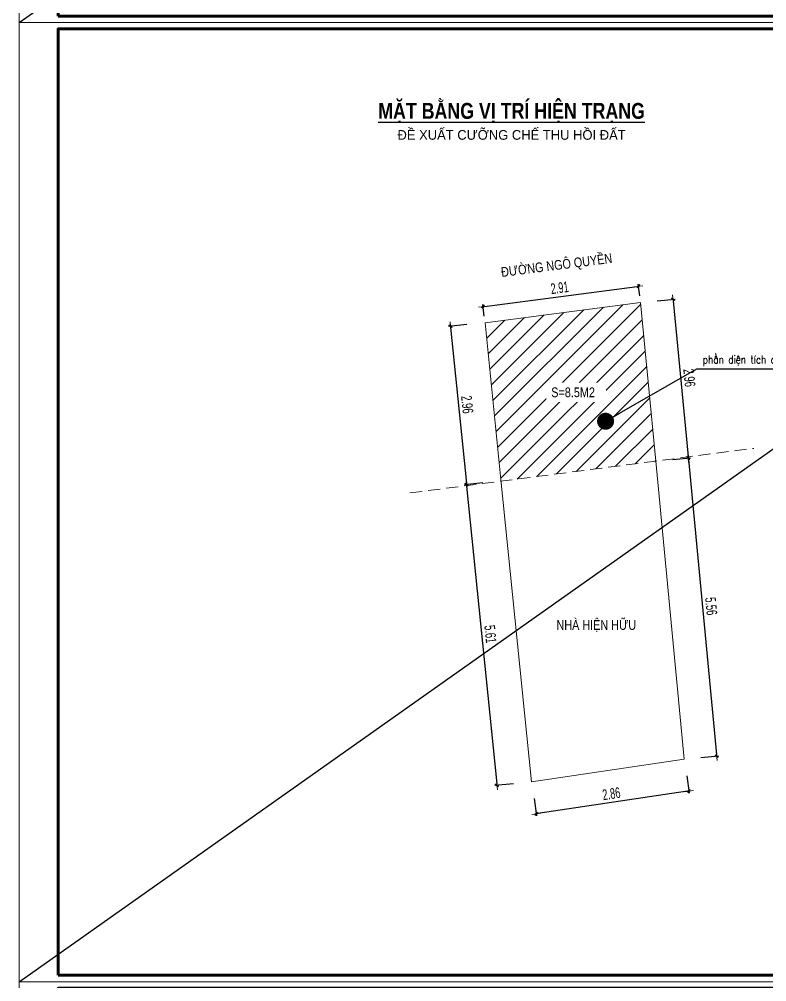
# Model space of a CAD drawing. Header units: millimetres. Extents: x 480521 to 6014615, y -961280 to 187869.
# Drawn here: x 705805 to 719683, y 6664 to 24544 of the extents above; entities that cross this region are included whole.
import ezdxf
from ezdxf.enums import TextEntityAlignment as Align

# ---------------------------------------------------------------- set-up
doc = ezdxf.new("R2010")
doc.units = ezdxf.units.MM
doc.header["$LTSCALE"] = 600
doc.header["$MEASUREMENT"] = 0
doc.linetypes.add('HIDDEN', pattern=[0.375, 0.25, -0.125])
doc.layers.get('0').update_dxf_attribs({"lineweight": 0})
doc.layers.get('Defpoints').update_dxf_attribs({"lineweight": 0})
for name, color, linetype, lineweight in [('dim', 144, 'Continuous', 13), ('Khungten_LCDI', 7, 'Continuous', 25), ('LC Dim', 8, 'Continuous', 18), ('LC Hatch @ 1 (1)', 252, 'Continuous', 9), ('LC Net khuat', 4, 'HIDDEN', 13), ('LC Net thay', 7, 'Continuous', 25), ('LC Text1', 3, 'Continuous', 20), ('LC Text2', 7, 'Continuous', 25)]:
    doc.layers.add(name, color=color, linetype=linetype, lineweight=lineweight)
doc.layers.add('KCS_Plotter', color=11, linetype='Continuous', plot=False)
doc.styles.add('HOATBIF', font='hoatbif.shx', dxfattribs={"width": 0.65})
doc.styles.add('Khungten', font='VHAVAN.TTF', dxfattribs={"width": 0.9, "height": 5000})
doc.styles.add('LC 1', font='VHAVANB.TTF')
doc.styles.add('LC 3', font='vnsimli.shx', dxfattribs={"width": 0.75})
doc.styles.add('LC3', font='VHARIALB.TTF', dxfattribs={"width": 0.8})
doc.styles.add('T2', font='VHARIAL.TTF', dxfattribs={"width": 0.8})
doc.styles.add('Title', font='VHBLACK.TTF')
doc.dimstyles.new('1-100 (1-60)', dxfattribs={"dimscale": 79, "dimtxt": 2.5, "dimasz": 0.35, "dimexe": 0.5, "dimexo": 0, "dimgap": 0.8, "dimtad": 1, "dimdec": 0, "dimzin": 0, "dimdsep": 46, "dimtxsty": 'HOATBIF', "dimblk1": 'DOT', "dimblk2": 'DOT', "dimsah": 1, "dimcen": -1, "dimdle": 1, "dimclrd": 256, "dimclre": 256, "dimclrt": 4, "dimadec": 3, "dimazin": 2, "dimtfac": 0.3333333333333333, "dimtdec": 0, "dimtix": 1, "dimtmove": 2, "dimatfit": 3, "dimldrblk": 'DOT', "dimfxl": 1, "dimtvp": 0.8333333333333334, "dimtolj": 1, "dimtzin": 0, "dimarcsym": 0})

# ---------------------------------------------------------------- blocks, each defined once
blk = doc.blocks.new('lcdi fix')
at = {"layer": 'Defpoints', "lineweight": 0}
blk.add_lwpolyline([(-1199.99994825598, -14850.000048398), (-1199.99994825598, 14849.9999515871), (40799.99896243933, 14849.9999515871), (40799.99896243933, -14850.000048398)], close=True, dxfattribs=at)
at = {"layer": 'Khungten_LCDI', "color": 5, "lineweight": 60}
blk.add_lwpolyline([(5.132678779773414e-05, -14650.000048398), (5.132678779773414e-05, 14649.9999515871), (40599.99896249894, 14649.9999515871), (40599.99896249894, -14650.000048398)], close=True, dxfattribs=at)
at = {"color": 7, "style": 'Khungten', "width": 0.8}
for tag, p in [('REVISION', (39498.75276287364, -10746.30405127808)), ('NGAYHT', (39546.07427452968, -11609.37101318493))]:
    blk.add_attdef(tag, text='', height=199.998925739526, dxfattribs=at).set_placement(p, align=Align.CENTER)
at = {"layer": 'LC Text1', "color": 3, "style": 'LC 1', "width": 1.834005631990714}
for tag, p, p2 in [('TENBANVE1', (36912.65778328942, -8885.760335756378), (40339.1450838642, -8885.760335756378)), ('TENBANVE2', (36912.65778328942, -9562.465661143795), (40339.1450838642, -9562.465661143795))]:
    blk.add_attdef(tag, text='', height=249.9999935159642, dxfattribs=at).set_placement(p, p2, align=Align.FIT)
at = {"layer": 'LC Text1', "style": 'Title', "width": 0.7}
blk.add_attdef('SOBANVE', text='', height=249.9999935159642, dxfattribs=at).set_placement((39561.98237367439, -13896.18081504657), align=Align.CENTER)
blk = doc.blocks.new('TIEUDE1')
at = {"layer": 'LC Text2', "color": 7, "style": 'LC 1'}
blk.add_attdef('TIªU§Ò', text='', height=5, dxfattribs=at).set_placement((0, 0), align=Align.BOTTOM_CENTER)
blk.add_attdef('TL', text='', height=3, dxfattribs=at).set_placement((0, -2), align=Align.TOP_CENTER)
blk = doc.blocks.new('DOT')
at = {"layer": 'dim'}
for p, q in [((-1, -1), (1, 1)), ((-3, 0), (3, 0))]:
    blk.add_line(p, q, dxfattribs=at)
blk.add_lwpolyline([(0.5, 1), (-1, -0.5), (-0.5, -1), (1, 0.5)], close=True, dxfattribs=at)
blk = doc.blocks.new('*D168')
at = {"layer": 'Defpoints', "color": 0, "transparency": 16777216}
for p in [(714115.3057847376, 18872.5813636582), (714413.1807341197, 15928.98897716354), (714108.8980776877, 15898.19728830799)]:
    blk.add_point(p, dxfattribs=at)
at = {"layer": 'LC Dim', "lineweight": -2, "transparency": 16777216}
for p, q in [((714115.3057847376, 18872.5813636582), (713771.7238340471, 18837.81280784862)), ((713813.8069351736, 18814.2801688216), (714106.1142708199, 15925.70679428906)), ((714413.1807341197, 15928.98897716354), (714069.5987834291, 15894.22042135394))]:
    blk.add_line(p, q, dxfattribs=at)
at = {"layer": 'LC Dim', "lineweight": -2, "transparency": 16777216, "xscale": 27.65, "yscale": 27.65, "zscale": 27.65}
for p, rotation in [((713811.0231283057, 18841.78967480267), 95.77833937280244), ((714108.8980776877, 15898.19728830799), 275.7783393728025)]:
    blk.add_blockref('DOT', p, dxfattribs=dict(at, rotation=rotation))
at = {"layer": 'LC Dim', "color": 4, "transparency": 16777216, "insert": (714121.0877094573, 17386.29863606694), "char_height": 197.5, "attachment_point": 5, "rotation": 275.77833937280246, "style": 'HOATBIF'}
blk.add_mtext('\\A1;2.96', dxfattribs=at)
blk = doc.blocks.new('_Dot')
at = {"color": 0, "linetype": 'ByBlock', "lineweight": -2}
blk.add_line((-0.5, 0), (-1, 0), dxfattribs=at)
at = {"color": 0, "linetype": 'ByBlock', "const_width": 0.5}
blk.add_lwpolyline([(-0.25, 0, 1), (0.25, 0, 1)], format="xyb", close=True, dxfattribs=at)
blk = doc.blocks.new('*D169')
at = {"layer": 'Defpoints', "color": 0, "transparency": 16777216}
for p in [(714413.1807341198, 15928.98897716354), (714674.1577444238, 10312.31618333964), (714978.4404008565, 10343.10787218649)]:
    blk.add_point(p, dxfattribs=at)
at = {"layer": 'LC Dim', "lineweight": -2, "transparency": 16777216}
for p, q in [((714413.1807341198, 15928.98897716354), (714069.5987835877, 15894.2204213799)), ((714111.6818847136, 15870.68778235168), (714671.3739375569, 10339.8256893208)), ((714978.4404008565, 10343.10787218649), (714634.858450165, 10308.33931638671))]:
    blk.add_line(p, q, dxfattribs=at)
at = {"layer": 'LC Dim', "lineweight": -2, "transparency": 16777216, "xscale": 27.65, "yscale": 27.65, "zscale": 27.65}
for p, rotation in [((714108.8980778465, 15898.19728833283), 95.77833937116667), ((714674.1577444238, 10312.31618333964), 275.7783393711667)]:
    blk.add_blockref('DOT', p, dxfattribs=dict(at, rotation=rotation))
at = {"layer": 'LC Dim', "color": 4, "transparency": 16777216, "insert": (714552.6550175963, 13121.56189034321), "char_height": 197.5, "attachment_point": 5, "rotation": 275.7783393711667, "style": 'HOATBIF'}
blk.add_mtext('\\A1;5.61', dxfattribs=at)
blk = doc.blocks.new('*D170')
at = {"layer": 'Defpoints', "color": 0, "transparency": 16777216}
for p in [(717302.4975486227, 19582.55028148851), (717326.037370992, 19402.64257344745), (714438.9722121322, 19024.88776934115)]:
    blk.add_point(p, dxfattribs=at)
at = {"layer": 'LC Dim', "lineweight": -2, "transparency": 16777216}
for p, q in [((714442.8487004422, 19208.38273381745), (717275.0812379433, 19578.96302505329)), ((717326.037370992, 19402.64257344745), (717297.3728965723, 19621.71643960191)), ((714438.9722121322, 19024.88776934115), (714410.3077377125, 19243.96163549562))]:
    blk.add_line(p, q, dxfattribs=at)
at = {"layer": 'LC Dim', "lineweight": -2, "transparency": 16777216, "xscale": 27.65, "yscale": 27.65, "zscale": 27.65}
for p, rotation in [((717302.4975486227, 19582.55028148851), 7.454454142852182), ((714415.4323897628, 19204.79547738223), 187.4544541428522)]:
    blk.add_blockref('DOT', p, dxfattribs=dict(at, rotation=rotation))
at = {"layer": 'LC Dim', "color": 4, "transparency": 16777216, "insert": (715837.9538957865, 19554.25412770027), "char_height": 197.5, "attachment_point": 5, "rotation": 7.4544541428521836, "style": 'HOATBIF'}
blk.add_mtext('\\A1;2.91', dxfattribs=at)
blk = doc.blocks.new('*D171')
at = {"layer": 'Defpoints', "color": 0, "transparency": 16777216}
for p in [(717650.0585738643, 19314.09400583529), (717931.4064616924, 16365.30956745578), (718225.7624822573, 16393.39451106086)]:
    blk.add_point(p, dxfattribs=at)
at = {"layer": 'LC Dim', "lineweight": -2, "transparency": 16777216}
for p, q in [((717650.0585738643, 19314.09400583529), (717983.7360215439, 19345.93066500193)), ((717947.0407953222, 19314.65395046), (718223.1362813642, 16420.91951004123)), ((717931.4064616924, 16365.30956745578), (718265.0839093721, 16397.14622662243))]:
    blk.add_line(p, q, dxfattribs=at)
at = {"layer": 'LC Dim', "lineweight": -2, "transparency": 16777216, "xscale": 27.65, "yscale": 27.65, "zscale": 27.65}
for p, rotation in [((717944.4145944291, 19342.17894944036), 95.4501767955392), ((718225.7624822573, 16393.39451106086), 275.4501767955392)]:
    blk.add_blockref('DOT', p, dxfattribs=dict(at, rotation=rotation))
at = {"layer": 'LC Dim', "color": 4, "transparency": 16777216, "insert": (718246.3063895139, 17883.16876405305), "char_height": 197.5, "attachment_point": 5, "rotation": 275.45017679553916, "style": 'HOATBIF'}
blk.add_mtext('\\A1;2.96', dxfattribs=at)
blk = doc.blocks.new('*D172')
at = {"layer": 'Defpoints', "color": 0, "transparency": 16777216}
for p in [(717931.4064616924, 16365.30956745578), (718459.7655757172, 10827.62046185079), (718754.1215962813, 10855.70540546252)]:
    blk.add_point(p, dxfattribs=at)
at = {"layer": 'LC Dim', "lineweight": -2, "transparency": 16777216}
for p, q in [((717931.4064616924, 16365.30956745578), (718265.0839092464, 16397.14622661805)), ((718228.3886830254, 16365.86951207528), (718751.4953953875, 10883.23040444282)), ((718459.7655757172, 10827.62046185079), (718793.4430233961, 10859.45712102497))]:
    blk.add_line(p, q, dxfattribs=at)
at = {"layer": 'LC Dim', "lineweight": -2, "transparency": 16777216, "xscale": 27.65, "yscale": 27.65, "zscale": 27.65}
for p, rotation in [((718225.7624821316, 16393.39451105559), 95.45017679683346), ((718754.1215962813, 10855.70540546252), 275.4501767968335)]:
    blk.add_blockref('DOT', p, dxfattribs=dict(at, rotation=rotation))
at = {"layer": 'LC Dim', "color": 4, "transparency": 16777216, "insert": (718651.1598903767, 13639.93199206499), "char_height": 197.5, "attachment_point": 5, "rotation": 275.4501767968335, "style": 'HOATBIF'}
blk.add_mtext('\\A1;5.56', dxfattribs=at)
blk = doc.blocks.new('*D173')
at = {"layer": 'Defpoints', "color": 0, "transparency": 16777216}
for p in [(718197.342795467, 10487.2963356313), (715363.7055024594, 10066.54160107466), (715405.4607314935, 9785.334606948541)]:
    blk.add_point(p, dxfattribs=at)
at = {"layer": 'LC Dim', "lineweight": -2, "transparency": 16777216}
for p, q in [((718197.342795467, 10487.2963356313), (718244.8996033358, 10167.01771902767)), ((718211.7478887668, 10202.02823632091), (715432.8108672278, 9789.395712132813)), ((715363.7055024594, 10066.54160107466), (715411.2623103282, 9746.262984471032))]:
    blk.add_line(p, q, dxfattribs=at)
at = {"layer": 'LC Dim', "lineweight": -2, "transparency": 16777216, "xscale": 27.65, "yscale": 27.65, "zscale": 27.65}
for p, rotation in [((718239.0980245011, 10206.08934150518), 8.44589535491294), ((715405.4607314935, 9785.334606948541), 188.4458953549129)]:
    blk.add_blockref('DOT', p, dxfattribs=dict(at, rotation=rotation))
at = {"layer": 'LC Dim', "color": 4, "transparency": 16777216, "insert": (716798.4929047751, 10155.90562638467), "char_height": 197.5, "attachment_point": 5, "rotation": 8.445895354912913, "style": 'HOATBIF'}
blk.add_mtext('\\A1;2.86', dxfattribs=at)

msp = doc.modelspace()

# ---------------------------------------------------------------- hatches: boundary and pattern name
at = {"layer": 'LC Hatch @ 1 (1)', "ltscale": 2}
h = msp.add_hatch(dxfattribs=at)
h.set_pattern_fill('ANSI31', color=256, scale=1800)
h.set_pattern_definition([(45, (0, 14352.83506052843), (-159.0990257669732, 159.0990257669732), [])])
h.paths.add_polyline_path([(714454.4106005641, 18906.89685865853), (714749.117168686, 15994.61439875875), (714752.285549862, 15963.30447215528), (717622.8236141156, 16335.86757239259), (717341.4757594245, 19284.65166276149)])

# ---------------------------------------------------------------- linework, layer by layer
at = {"layer": 'KCS_Plotter'}
msp.add_line((705804.6373604167, 24483.58861069655), (731004.6373604296, 42303.58907287352), dxfattribs=at)
at = {"layer": 'LC Net khuat', "color": 1, "lineweight": 13, "ltscale": 1.5, "flags": 128}
msp.add_lwpolyline([(713059.4983690192, 15743.60000350867), (719441.5079364456, 16571.91205405894)], dxfattribs=at)
at = {"layer": 'LC Net thay', "color": 7, "linetype": 'Continuous', "lineweight": 0}
for p, q in [((714454.4106005641, 18906.89685865853), (717341.4757594245, 19284.65166276149)), ((717622.823642871, 16335.86727100972), (717341.4757594245, 19284.65166276148)), ((714749.117168686, 15994.61439875875), (714454.4106005641, 18906.89685865853)), ((718151.1813040251, 10798.17797973846), (717622.823642871, 16335.86727100972)), ((715317.5440110179, 10377.42324518029), (714749.117168686, 15994.61439875875)), ((715317.5440110179, 10377.42324518029), (718151.1813040251, 10798.17797973846))]:
    msp.add_line(p, q, dxfattribs=at)

# ---------------------------------------------------------------- block references
at = {"layer": 'LC Net thay', "xscale": 0.6000000155618168, "yscale": 0.6000000155618168, "zscale": 0.6000000155618168}
for p in [(706524.6373480445, 33393.58887082865), (706524.6373480445, 15573.58840865163), (706524.6373480445, -2246.41205352539)]:
    msp.add_blockref('lcdi fix', p, dxfattribs=at)
at = {"layer": 'LC Text2'}
ref = msp.add_blockref('TIEUDE1', (714945.613340931, 22605.06242433855), dxfattribs=dict(at, xscale=60.00000000003865, yscale=60.00000000003865, zscale=60.00000000003865))
ref.add_attrib('TIªU§Ò', '%%UmÆt b»ng vÞ trÝ hiÖn tr¹ng', dxfattribs={"color": 7, "height": 295.4648761514337, "style": 'LC3', "width": 0.8}).set_placement((714945.613340931, 22605.06242433855), align=Align.BOTTOM_CENTER)
ref.add_attrib('TL', '®Ò xuÊt c\xadìng chÕ thu håi ®Êt', dxfattribs={"color": 7, "height": 179.999999999835, "style": 'LC 1'}).set_placement((714945.613340931, 22485.06242433605), align=Align.TOP_CENTER)

# ---------------------------------------------------------------- texts
at = {"layer": 'LC Text1', "color": 3, "style": 'LC 3', "width": 0.8}
msp.add_text('phÇn diÖn tÝch ®Ò xuÊt c\xadìng chÕ thu håi ®Êt', height=149.9999999998067, dxfattribs=at).set_placement((718496.7873611569, 18147.18718278174))
at = {"layer": 'LC Text2', "style": 'T2', "width": 0.8}
msp.add_text('®\xadêng ng« quyÒn', height=179.9999999997681, rotation=7.305014785566252, dxfattribs=at).set_placement((714762.8771411624, 19755.37465222699))

# ---------------------------------------------------------------- dimensions: what is measured, and where the dimension line sits
at = {"layer": 'LC Dim'}
for p1, p2, distance, picture, middle in [((714438.9722121321, 19024.88776934113), (717326.037370992, 19402.64257344744), 181.441193365156, '*D170', (715837.9538957865, 19554.25412770027)), ((717650.0585738642, 19314.09400583529), (717931.4064616924, 16365.30956745578), 295.69279818776647, '*D171', (718246.3063895139, 17883.16876405305)), ((714115.3057847378, 18872.58136365822), (714413.1807341198, 15928.98897716354), -305.83666083053276, '*D168', (714121.0877094573, 17386.29863606694)), ((718197.342795467, 10487.2963356313), (715363.7055024594, 10066.54160107466), 284.2901206463877, '*D173', (716798.4929047751, 10155.90562638467))]:
    dim = msp.add_aligned_dim(p1=p1, p2=p2, distance=distance, dimstyle='1-100 (1-60)', override={"dimdec": 2, "dimlfac": 0.001}, dxfattribs=at)
    dim.commit()
    dim.dimension.update_dxf_attribs({"geometry": picture, "text_midpoint": middle})
for base, p1, p2, angle, picture, middle in [((718754.1215962813, 10855.70540546252), (717931.4064616924, 16365.30956745578), (718459.7655757172, 10827.6204618508), 95.45017679683345, '*D172', (718651.1598903767, 13639.93199206499)), ((714674.1577444238, 10312.31618333964), (714413.1807341198, 15928.98897716354), (714978.4404008567, 10343.1078721865), 95.77833937116667, '*D169', (714552.6550175963, 13121.56189034321))]:
    dim = msp.add_linear_dim(base=base, p1=p1, p2=p2, angle=angle, dimstyle='1-100 (1-60)', override={"dimdec": 2, "dimlfac": 0.001}, dxfattribs=at)
    dim.commit()
    dim.dimension.update_dxf_attribs({"geometry": picture, "text_midpoint": middle})

# ---------------------------------------------------------------- next in the draw order: texts
at = {"layer": 'LC Text2', "char_height": 179.9999999997681, "attachment_point": 1, "style": 'T2', "bg_fill": 3, "box_fill_scale": 1.5, "bg_fill_color": 256, "bg_fill_transparency": 0}
for s, insert, width in [('s=8.5m2', (715682.3190517866, 17703.04739881802), 927.2544065472681), ('nhµ hiÖn h÷u', (715778.8553129659, 13380.5901497326), 1438.558526601148)]:
    msp.add_mtext(s, dxfattribs=dict(at, insert=insert, width=width))

# ---------------------------------------------------------------- next in the draw order: linework, layer by layer
at = {"layer": 'KCS_Plotter'}
msp.add_line((705804.6373604167, 6663.588148555689), (731004.6373604296, 24483.58861073267), dxfattribs=at)

# ---------------------------------------------------------------- next in the draw order: leaders
at = {"layer": 'LC Dim'}
msp.add_leader([(716691.0871578765, 17075.66938710908), (718383.2831289603, 18046.49520267164), (723437.1372063847, 18046.49520267164)], dimstyle='1-100 (1-60)', override={"dimasz": 4, "dimdec": 2, "dimlfac": 0.001}, dxfattribs=at)

doc.saveas('drawing.dxf')
